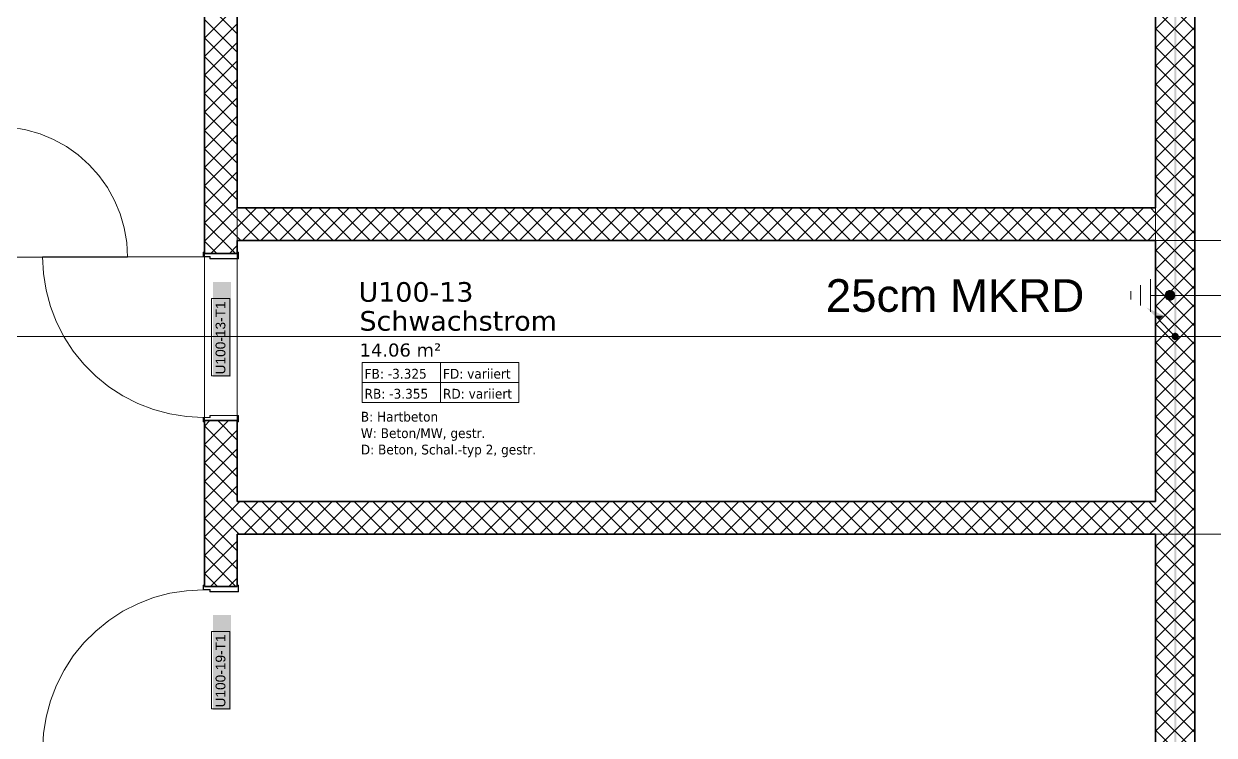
# Model space of a CAD drawing. Extents: x -1132 to 613, y -233 to 616.
# Drawn here: x -128.1 to 54.2, y 31.5 to 140.4 of the extents above; entities that cross this region are included whole.
import ezdxf
from ezdxf.lldxf.tags import DXFTag

# ---------------------------------------------------------------- set-up
doc = ezdxf.new("R2010")
doc.units = 0
doc.layers.get('0').update_dxf_attribs({"lineweight": 13})
for name, color, linetype, lineweight in [('A-AREA-____-IDEN', 7, 'Continuous', 5), ('A-DOOR-____-IDEN', 7, 'Continuous', 5), ('A-DOOR-FRAM-MCUT', 7, 'Continuous', 9), ('A-DOOR-OPNG-OTLN', 7, 'Continuous', 9), ('A-FLOR-____-OTLN', 7, 'Continuous', 9), ('A-WALL-____-MCUT', 7, 'Continuous', 35), ('A-WALL-____-PATT', 7, 'Continuous', 35), ('S-GRID-____-OTLN', 7, 'Continuous', 5)]:
    doc.layers.add(name, color=color, linetype=linetype, lineweight=lineweight)
for name, color, linetype, lineweight, true_color in [('EL01_VVV_Mass Blitzschutz', 3, 'Continuous', 13, 0x00ff00), ('EL01_WAN_Leitung_Potentialausgleich', 1, 'fein_strichliert', 13, 0xff0000), ('EL01_WAN_Potentialausgleich', 1, 'Continuous', 13, 0xff0000)]:
    doc.layers.add(name, color=color, linetype=linetype, lineweight=lineweight, true_color=true_color)
doc.styles.get("Standard").update_dxf_attribs({"font": 'arial.ttf'})
tags = doc.linetypes.add('_Rasterlinie_', pattern=[0.375, 0.2, -0.05, 0.075, -0.05]).pattern_tags.tags
tags[10:11] = [DXFTag(74, 4), DXFTag(75, 0), DXFTag(340, '0'), DXFTag(46, 1.0), DXFTag(50, 0.0), DXFTag(44, 0.0), DXFTag(45, 0.0)]
tags[8:9] = [DXFTag(74, 4), DXFTag(75, 0), DXFTag(340, '0'), DXFTag(46, 1.0), DXFTag(50, 0.0), DXFTag(44, 0.0), DXFTag(45, 0.0)]
tags[6:7] = [DXFTag(74, 4), DXFTag(75, 0), DXFTag(340, '0'), DXFTag(46, 1.0), DXFTag(50, 0.0), DXFTag(44, 0.0), DXFTag(45, 0.0)]
tags[4:5] = [DXFTag(74, 4), DXFTag(75, 0), DXFTag(340, '0'), DXFTag(46, 1.0), DXFTag(50, 0.0), DXFTag(44, 0.0), DXFTag(45, 0.0)]
tags = doc.linetypes.add('fein_strichliert', pattern=[4, 1, -2, 1]).pattern_tags.tags
tags[8:9] = [DXFTag(74, 4), DXFTag(75, 0), DXFTag(340, '0'), DXFTag(46, 0.0), DXFTag(50, 0.0), DXFTag(44, 0.0), DXFTag(45, 0.0)]
tags[6:7] = [DXFTag(74, 4), DXFTag(75, 0), DXFTag(340, '0'), DXFTag(46, 0.0), DXFTag(50, 0.0), DXFTag(44, 0.0), DXFTag(45, 0.0)]
tags[4:5] = [DXFTag(74, 4), DXFTag(75, 0), DXFTag(340, '0'), DXFTag(46, 0.0), DXFTag(50, 0.0), DXFTag(44, 0.0), DXFTag(45, 0.0)]

# ---------------------------------------------------------------- blocks, each defined once
blk = doc.blocks.new('Referenz-A0UJ2EK7XE', base_point=(-1124.08, -162.87))
at = {"layer": 'A-AREA-____-IDEN', "color": 0, "linetype": 'Continuous', "ltscale": 0.13}
for p, q in [((-76.3, 88.57), (-52.3, 88.57)), ((-76.3, 82.45), (-76.3, 88.57)), ((-64.3, 88.57), (-64.3, 82.45)), ((-52.3, 88.57), (-52.3, 82.45)), ((-76.3, 85.51), (-52.3, 85.51)), ((-52.3, 82.45), (-76.3, 82.45))]:
    blk.add_line(p, q, dxfattribs=at)
at = {"layer": 'A-DOOR-____-IDEN', "color": 0, "linetype": 'Continuous', "ltscale": 0.13}
for p, q in [((-99.34, 86.56), (-99.34, 98.4)), ((-99.34, 98.4), (-96.56, 98.4)), ((-96.56, 98.4), (-96.56, 86.56)), ((-96.56, 86.56), (-99.34, 86.56)), ((-99.34, 35.56), (-99.34, 47.4)), ((-99.34, 47.4), (-96.56, 47.4)), ((-96.56, 47.4), (-96.56, 35.56)), ((-96.56, 35.56), (-99.34, 35.56))]:
    blk.add_line(p, q, dxfattribs=at)
at = {"layer": 'A-DOOR-____-IDEN', "color": 7, "linetype": 'Continuous', "ltscale": 0.13, "true_color": 0xffffff}
for points in [[(-99.1, 86.38), (-96.34, 86.38), (-99.1, 100.92)], [(-96.34, 86.38), (-99.1, 100.92), (-96.34, 100.92)], [(-99.1, 35.38), (-96.34, 35.38), (-99.1, 49.92)], [(-96.34, 35.38), (-99.1, 49.92), (-96.34, 49.92)]]:
    blk.add_solid(points, dxfattribs=at)
at = {"layer": 'A-DOOR-FRAM-MCUT', "color": 0, "linetype": 'Continuous', "ltscale": 0.13}
for p, q in [((-100.61, 105.48), (-100.61, 104.78)), ((-100.41, 105.48), (-100.61, 105.48)), ((-100.61, 104.78), (-99.61, 104.78)), ((-100.57, 104.82), (-100.57, 105.44)), ((-100.57, 105.44), (-100.41, 105.44)), ((-99.57, 104.82), (-100.57, 104.82)), ((-100.41, 105.44), (-100.41, 105.48)), ((-99.61, 104.78), (-99.61, 104.48)), ((-99.61, 104.48), (-95.21, 104.48)), ((-99.57, 104.52), (-99.57, 104.82)), ((-95.25, 104.52), (-99.57, 104.52)), ((-95.21, 105.48), (-95.41, 105.48)), ((-95.41, 105.48), (-95.41, 105.44)), ((-95.41, 105.44), (-95.25, 105.44)), ((-95.25, 105.44), (-95.25, 104.52)), ((-95.21, 104.48), (-95.21, 105.48)), ((-95.21, 80.48), (-99.61, 80.48)), ((-99.61, 80.48), (-99.61, 80.18)), ((-99.57, 80.14), (-99.57, 80.44)), ((-99.57, 80.44), (-95.25, 80.44)), ((-95.25, 80.44), (-95.25, 79.52)), ((-95.21, 79.48), (-95.21, 80.48)), ((-100.61, 80.18), (-100.61, 79.48)), ((-99.61, 80.18), (-100.61, 80.18)), ((-100.61, 79.48), (-100.41, 79.48)), ((-100.57, 79.52), (-100.57, 80.14)), ((-100.57, 80.14), (-99.57, 80.14)), ((-100.41, 79.52), (-100.57, 79.52)), ((-100.41, 79.48), (-100.41, 79.52)), ((-95.25, 79.52), (-95.41, 79.52)), ((-95.41, 79.52), (-95.41, 79.48)), ((-95.41, 79.48), (-95.21, 79.48)), ((-100.61, 54.48), (-100.41, 54.48)), ((-100.61, 53.78), (-100.61, 54.48)), ((-99.61, 53.78), (-100.61, 53.78)), ((-100.57, 54.44), (-100.57, 53.82)), ((-100.41, 54.44), (-100.57, 54.44)), ((-100.57, 53.82), (-99.57, 53.82)), ((-100.41, 54.48), (-100.41, 54.44)), ((-99.61, 53.48), (-99.61, 53.78)), ((-95.21, 53.48), (-99.61, 53.48)), ((-99.57, 53.82), (-99.57, 53.52)), ((-99.57, 53.52), (-95.25, 53.52)), ((-95.41, 54.48), (-95.21, 54.48)), ((-95.41, 54.44), (-95.41, 54.48)), ((-95.25, 54.44), (-95.41, 54.44)), ((-95.25, 53.52), (-95.25, 54.44)), ((-95.21, 54.48), (-95.21, 53.48))]:
    blk.add_line(p, q, dxfattribs=at)
at = {"layer": 'A-DOOR-OPNG-OTLN', "color": 0, "linetype": 'Continuous', "ltscale": 0.13}
for p, q in [((-127.76, 124.23), (-129.97, 124.6)), ((-125.6, 123.61), (-127.76, 124.23)), ((-123.53, 122.75), (-125.6, 123.61)), ((-121.57, 121.66), (-123.53, 122.75)), ((-119.74, 120.36), (-121.57, 121.66)), ((-118.06, 118.87), (-119.74, 120.36)), ((-116.57, 117.2), (-118.06, 118.87)), ((-115.27, 115.37), (-116.57, 117.2)), ((-114.19, 113.41), (-115.27, 115.37)), ((-113.33, 111.33), (-114.19, 113.41)), ((-112.71, 109.18), (-113.33, 111.33)), ((-112.33, 106.97), (-112.71, 109.18)), ((-112.21, 104.73), (-112.33, 106.97)), ((-132.21, 104.73), (-112.21, 104.73)), ((-100.61, 104.78), (-125.21, 104.78)), ((-125.21, 104.78), (-125.07, 102.21)), ((-125.07, 102.21), (-124.67, 99.66)), ((-124.67, 99.66), (-124, 97.18)), ((-124, 97.18), (-123.08, 94.77)), ((-123.08, 94.77), (-121.91, 92.48)), ((-121.91, 92.48), (-120.51, 90.32)), ((-120.51, 90.32), (-118.89, 88.32)), ((-118.89, 88.32), (-117.07, 86.5)), ((-117.07, 86.5), (-115.07, 84.88)), ((-115.07, 84.88), (-112.91, 83.47)), ((-112.91, 83.47), (-110.61, 82.31)), ((-110.61, 82.31), (-108.21, 81.38)), ((-108.21, 81.38), (-105.72, 80.72)), ((-105.72, 80.72), (-103.18, 80.31)), ((-103.18, 80.31), (-100.61, 80.18)), ((-105.72, 53.24), (-108.21, 52.57)), ((-103.18, 53.64), (-105.72, 53.24)), ((-100.61, 53.78), (-103.18, 53.64)), ((-110.61, 51.65), (-112.91, 50.48)), ((-108.21, 52.57), (-110.61, 51.65)), ((-112.91, 50.48), (-115.07, 49.08)), ((-117.07, 47.46), (-118.89, 45.64)), ((-115.07, 49.08), (-117.07, 47.46)), ((-118.89, 45.64), (-120.51, 43.64)), ((-120.51, 43.64), (-121.91, 41.48)), ((-121.91, 41.48), (-123.08, 39.18)), ((-123.08, 39.18), (-124, 36.78)), ((-124, 36.78), (-124.67, 34.29)), ((-124.67, 34.29), (-125.07, 31.75)), ((-125.07, 31.75), (-125.21, 29.18))]:
    blk.add_line(p, q, dxfattribs=at)
at = {"layer": 'A-FLOR-____-OTLN', "color": 0, "linetype": 'Continuous', "ltscale": 0.13}
for p, q in [((-100.41, 104.82), (-100.41, 105.28)), ((-100.41, 80.18), (-100.41, 104.78)), ((-95.41, 105.28), (-95.41, 104.52)), ((-95.41, 104.48), (-95.41, 80.48)), ((-95.41, 80.44), (-95.41, 79.68)), ((-100.41, 79.68), (-100.41, 80.14))]:
    blk.add_line(p, q, dxfattribs=at)
at = {"layer": 'A-WALL-____-MCUT', "color": 0, "linetype": 'Continuous', "ltscale": 0.35}
for p, q in [((51.19, -159.1), (51.19, 515.98)), ((45.19, 244.28), (45.19, 112.28)), ((-100.41, 216.68), (-100.41, 105.28)), ((-95.41, 112.28), (-95.41, 216.68)), ((45.19, 112.28), (-95.41, 112.28)), ((-95.41, 107.28), (45.19, 107.28)), ((-95.41, 105.28), (-95.41, 107.28)), ((45.19, 107.28), (45.19, 67.28)), ((-100.41, 105.28), (-95.41, 105.28)), ((-95.41, 79.68), (-100.41, 79.68)), ((-100.41, 79.68), (-100.41, 54.28)), ((-95.41, 67.28), (-95.41, 79.68)), ((45.19, 67.28), (-95.41, 67.28)), ((-95.41, 62.28), (45.19, 62.28)), ((-95.41, 54.28), (-95.41, 62.28)), ((45.19, 62.28), (45.19, -82.72)), ((-100.41, 54.28), (-95.41, 54.28))]:
    blk.add_line(p, q, dxfattribs=at)
at = {"layer": 'A-WALL-____-MCUT', "color": 0, "linetype": 'Continuous', "lineweight": 9, "ltscale": 0.13}
for p, q in [((-95.41, 112.28), (-95.41, 107.28)), ((45.19, 107.28), (45.19, 112.28))]:
    blk.add_line(p, q, dxfattribs=at)
at = {"layer": 'A-WALL-____-PATT', "color": 0, "linetype": 'Continuous', "lineweight": 9, "ltscale": 0.13}
for p, q in [((45.19, 139.6), (51.19, 145.6)), ((51.19, 139.41), (45.19, 145.41)), ((-95.41, 138.93), (-100.41, 143.93)), ((-100.41, 138.25), (-95.41, 143.25)), ((45.19, 136.77), (51.19, 142.77)), ((51.19, 136.58), (45.19, 142.58)), ((-95.41, 136.1), (-100.41, 141.1)), ((-100.41, 135.42), (-95.41, 140.42)), ((45.19, 133.94), (51.19, 139.94)), ((51.19, 133.75), (45.19, 139.75)), ((-95.41, 133.28), (-100.41, 138.28)), ((-100.41, 132.59), (-95.41, 137.59)), ((45.19, 131.11), (51.19, 137.11)), ((51.19, 130.93), (45.19, 136.93)), ((-95.41, 130.45), (-100.41, 135.45)), ((-100.41, 129.76), (-95.41, 134.76)), ((45.19, 128.29), (51.19, 134.29)), ((51.19, 128.1), (45.19, 134.1)), ((-95.41, 127.62), (-100.41, 132.62)), ((-100.41, 126.94), (-95.41, 131.94)), ((45.19, 125.46), (51.19, 131.46)), ((51.19, 125.27), (45.19, 131.27)), ((-95.41, 124.79), (-100.41, 129.79)), ((-100.41, 124.11), (-95.41, 129.11)), ((45.19, 122.63), (51.19, 128.63)), ((51.19, 122.44), (45.19, 128.44)), ((-95.41, 121.96), (-100.41, 126.96)), ((-100.41, 121.28), (-95.41, 126.28)), ((45.19, 119.8), (51.19, 125.8)), ((-95.41, 119.13), (-100.41, 124.13)), ((51.19, 119.61), (45.19, 125.61)), ((-100.41, 118.45), (-95.41, 123.45)), ((45.19, 116.97), (51.19, 122.97)), ((51.19, 116.78), (45.19, 122.78)), ((-95.41, 116.31), (-100.41, 121.31)), ((-100.41, 115.62), (-95.41, 120.62)), ((-95.41, 113.48), (-100.41, 118.48)), ((45.19, 114.14), (51.19, 120.14)), ((51.19, 113.96), (45.19, 119.96)), ((-100.41, 112.79), (-95.41, 117.79)), ((45.19, 111.32), (51.19, 117.32)), ((51.19, 111.13), (45.19, 117.13)), ((-97.04, 112.28), (-100.41, 115.65)), ((-98.09, 112.28), (-95.41, 114.97)), ((45.19, 108.49), (51.19, 114.49)), ((51.19, 108.3), (45.19, 114.3)), ((-99.86, 112.28), (-100.41, 112.82)), ((-100.41, 109.97), (-98.09, 112.28)), ((-100.41, 107.14), (-95.41, 112.14)), ((-95.41, 107.82), (-99.86, 112.28)), ((-95.41, 110.65), (-97.04, 112.28)), ((-95.41, 112.14), (-95.26, 112.28)), ((-95.41, 109.31), (-92.44, 112.28)), ((-94.61, 107.28), (-89.61, 112.28)), ((-89.21, 107.28), (-94.21, 112.28)), ((-91.78, 107.28), (-86.78, 112.28)), ((-86.38, 107.28), (-91.38, 112.28)), ((-88.95, 107.28), (-83.95, 112.28)), ((-83.55, 107.28), (-88.55, 112.28)), ((-86.12, 107.28), (-81.12, 112.28)), ((-80.72, 107.28), (-85.72, 112.28)), ((-83.29, 107.28), (-78.29, 112.28)), ((-77.89, 107.28), (-82.89, 112.28)), ((-80.47, 107.28), (-75.47, 112.28)), ((-75.07, 107.28), (-80.07, 112.28)), ((-77.64, 107.28), (-72.64, 112.28)), ((-72.24, 107.28), (-77.24, 112.28)), ((-74.81, 107.28), (-69.81, 112.28)), ((-69.41, 107.28), (-74.41, 112.28)), ((-71.98, 107.28), (-66.98, 112.28)), ((-66.58, 107.28), (-71.58, 112.28)), ((-69.15, 107.28), (-64.15, 112.28)), ((-63.75, 107.28), (-68.75, 112.28)), ((-66.32, 107.28), (-61.32, 112.28)), ((-60.92, 107.28), (-65.92, 112.28)), ((-63.5, 107.28), (-58.5, 112.28)), ((-58.09, 107.28), (-63.09, 112.28)), ((-60.67, 107.28), (-55.67, 112.28)), ((-55.27, 107.28), (-60.27, 112.28)), ((-57.84, 107.28), (-52.84, 112.28)), ((-52.44, 107.28), (-57.44, 112.28)), ((-55.01, 107.28), (-50.01, 112.28)), ((-49.61, 107.28), (-54.61, 112.28)), ((-52.18, 107.28), (-47.18, 112.28)), ((-46.78, 107.28), (-51.78, 112.28)), ((-49.35, 107.28), (-44.35, 112.28)), ((-43.95, 107.28), (-48.95, 112.28)), ((-46.52, 107.28), (-41.52, 112.28)), ((-41.12, 107.28), (-46.12, 112.28)), ((-43.7, 107.28), (-38.7, 112.28)), ((-38.3, 107.28), (-43.3, 112.28)), ((-40.87, 107.28), (-35.87, 112.28)), ((-35.47, 107.28), (-40.47, 112.28)), ((-38.04, 107.28), (-33.04, 112.28)), ((-32.64, 107.28), (-37.64, 112.28)), ((-35.21, 107.28), (-30.21, 112.28)), ((-29.81, 107.28), (-34.81, 112.28)), ((-32.38, 107.28), (-27.38, 112.28)), ((-26.98, 107.28), (-31.98, 112.28)), ((-29.55, 107.28), (-24.55, 112.28)), ((-24.15, 107.28), (-29.15, 112.28)), ((-26.73, 107.28), (-21.73, 112.28)), ((-21.33, 107.28), (-26.33, 112.28)), ((-23.9, 107.28), (-18.9, 112.28)), ((-18.5, 107.28), (-23.5, 112.28)), ((-21.07, 107.28), (-16.07, 112.28)), ((-15.67, 107.28), (-20.67, 112.28)), ((-18.24, 107.28), (-13.24, 112.28)), ((-12.84, 107.28), (-17.84, 112.28)), ((-15.41, 107.28), (-10.41, 112.28)), ((-10.01, 107.28), (-15.01, 112.28)), ((-12.58, 107.28), (-7.58, 112.28)), ((-7.18, 107.28), (-12.18, 112.28)), ((-9.76, 107.28), (-4.76, 112.28)), ((-4.35, 107.28), (-9.35, 112.28)), ((-6.93, 107.28), (-1.93, 112.28)), ((-1.53, 107.28), (-6.53, 112.28)), ((-4.1, 107.28), (0.9, 112.28)), ((1.3, 107.28), (-3.7, 112.28)), ((-1.27, 107.28), (3.73, 112.28)), ((4.13, 107.28), (-0.87, 112.28)), ((1.56, 107.28), (6.56, 112.28)), ((6.96, 107.28), (1.96, 112.28)), ((4.39, 107.28), (9.39, 112.28)), ((9.79, 107.28), (4.79, 112.28)), ((7.22, 107.28), (12.22, 112.28)), ((12.62, 107.28), (7.62, 112.28)), ((10.04, 107.28), (15.04, 112.28)), ((15.44, 107.28), (10.44, 112.28)), ((12.87, 107.28), (17.87, 112.28)), ((18.27, 107.28), (13.27, 112.28)), ((15.7, 107.28), (20.7, 112.28)), ((21.1, 107.28), (16.1, 112.28)), ((18.53, 107.28), (23.53, 112.28)), ((23.93, 107.28), (18.93, 112.28)), ((21.36, 107.28), (26.36, 112.28)), ((26.76, 107.28), (21.76, 112.28)), ((24.19, 107.28), (29.19, 112.28)), ((29.59, 107.28), (24.59, 112.28)), ((27.01, 107.28), (32.01, 112.28)), ((32.42, 107.28), (27.42, 112.28)), ((29.84, 107.28), (34.84, 112.28)), ((35.24, 107.28), (30.24, 112.28)), ((32.67, 107.28), (37.67, 112.28)), ((38.07, 107.28), (33.07, 112.28)), ((35.5, 107.28), (40.5, 112.28)), ((40.9, 107.28), (35.9, 112.28)), ((38.33, 107.28), (43.33, 112.28)), ((43.73, 107.28), (38.73, 112.28)), ((41.16, 107.28), (45.19, 111.32)), ((45.19, 108.64), (41.56, 112.28)), ((45.19, 111.47), (44.39, 112.28)), ((45.19, 105.66), (51.19, 111.66)), ((51.19, 105.47), (45.19, 111.47)), ((-95.69, 105.28), (-100.41, 109.99)), ((-92.04, 107.28), (-95.41, 110.65)), ((-99.44, 105.28), (-95.41, 109.31)), ((-94.86, 107.28), (-95.41, 107.82)), ((43.98, 107.28), (45.19, 108.49)), ((45.19, 102.83), (51.19, 108.83)), ((51.19, 102.64), (45.19, 108.64)), ((-98.52, 105.28), (-100.41, 107.16)), ((-96.61, 105.28), (-95.41, 106.48)), ((45.19, 100), (51.19, 106)), ((51.19, 99.81), (45.19, 105.81)), ((45.19, 97.17), (51.19, 103.17)), ((51.19, 96.98), (45.19, 102.98)), ((45.19, 94.35), (51.19, 100.35)), ((51.19, 94.16), (45.19, 100.16)), ((45.19, 91.52), (51.19, 97.52)), ((51.19, 91.33), (45.19, 97.33)), ((45.19, 88.69), (51.19, 94.69)), ((51.19, 88.5), (45.19, 94.5)), ((45.19, 85.86), (51.19, 91.86)), ((51.19, 85.67), (45.19, 91.67)), ((45.19, 83.03), (51.19, 89.03)), ((51.19, 82.84), (45.19, 88.84)), ((45.19, 80.2), (51.19, 86.2)), ((51.19, 80.01), (45.19, 86.01)), ((45.19, 77.37), (51.19, 83.37)), ((51.19, 77.19), (45.19, 83.19)), ((45.19, 74.55), (51.19, 80.55)), ((51.19, 74.36), (45.19, 80.36)), ((-100.41, 78.85), (-99.58, 79.68)), ((-100.41, 76.02), (-96.75, 79.68)), ((-95.41, 73.88), (-100.41, 78.88)), ((-95.41, 76.71), (-98.38, 79.68)), ((-95.41, 79.54), (-95.55, 79.68)), ((-100.41, 73.2), (-95.41, 78.2)), ((45.19, 71.72), (51.19, 77.72)), ((51.19, 71.53), (45.19, 77.53)), ((-95.41, 71.05), (-100.41, 76.05)), ((-100.41, 70.37), (-95.41, 75.37)), ((45.19, 68.89), (51.19, 74.89)), ((-95.41, 68.22), (-100.41, 73.22)), ((51.19, 68.7), (45.19, 74.7)), ((-100.41, 67.54), (-95.41, 72.54)), ((45.19, 66.06), (51.19, 72.06)), ((51.19, 65.87), (45.19, 71.87)), ((-97.29, 67.28), (-100.41, 70.39)), ((-97.84, 67.28), (-95.41, 69.71)), ((-100.12, 67.28), (-100.41, 67.57)), ((45.19, 63.23), (51.19, 69.23)), ((51.19, 63.04), (45.19, 69.04)), ((-100.41, 64.71), (-97.84, 67.28)), ((-95.12, 62.28), (-100.12, 67.28)), ((-100.01, 62.28), (-95.01, 67.28)), ((-92.29, 62.28), (-97.29, 67.28)), ((-97.18, 62.28), (-92.18, 67.28)), ((-89.46, 62.28), (-94.46, 67.28)), ((-94.35, 62.28), (-89.35, 67.28)), ((-86.63, 62.28), (-91.63, 67.28)), ((-91.52, 62.28), (-86.52, 67.28)), ((-83.81, 62.28), (-88.81, 67.28)), ((-88.7, 62.28), (-83.7, 67.28)), ((-80.98, 62.28), (-85.98, 67.28)), ((-85.87, 62.28), (-80.87, 67.28)), ((-78.15, 62.28), (-83.15, 67.28)), ((-83.04, 62.28), (-78.04, 67.28)), ((-75.32, 62.28), (-80.32, 67.28)), ((-80.21, 62.28), (-75.21, 67.28)), ((-72.49, 62.28), (-77.49, 67.28)), ((-77.38, 62.28), (-72.38, 67.28)), ((-69.66, 62.28), (-74.66, 67.28)), ((-74.55, 62.28), (-69.55, 67.28)), ((-66.83, 62.28), (-71.83, 67.28)), ((-71.73, 62.28), (-66.73, 67.28)), ((-64.01, 62.28), (-69.01, 67.28)), ((-68.9, 62.28), (-63.9, 67.28)), ((-61.18, 62.28), (-66.18, 67.28)), ((-66.07, 62.28), (-61.07, 67.28)), ((-58.35, 62.28), (-63.35, 67.28)), ((-63.24, 62.28), (-58.24, 67.28)), ((-55.52, 62.28), (-60.52, 67.28)), ((-60.41, 62.28), (-55.41, 67.28)), ((-52.69, 62.28), (-57.69, 67.28)), ((-57.58, 62.28), (-52.58, 67.28)), ((-49.86, 62.28), (-54.86, 67.28)), ((-54.76, 62.28), (-49.76, 67.28)), ((-47.04, 62.28), (-52.04, 67.28)), ((-51.93, 62.28), (-46.93, 67.28)), ((-44.21, 62.28), (-49.21, 67.28)), ((-49.1, 62.28), (-44.1, 67.28)), ((-41.38, 62.28), (-46.38, 67.28)), ((-46.27, 62.28), (-41.27, 67.28)), ((-38.55, 62.28), (-43.55, 67.28)), ((-43.44, 62.28), (-38.44, 67.28)), ((-35.72, 62.28), (-40.72, 67.28)), ((-40.61, 62.28), (-35.61, 67.28)), ((-32.89, 62.28), (-37.89, 67.28)), ((-37.78, 62.28), (-32.78, 67.28)), ((-30.07, 62.28), (-35.07, 67.28)), ((-34.96, 62.28), (-29.96, 67.28)), ((-27.24, 62.28), (-32.24, 67.28)), ((-32.13, 62.28), (-27.13, 67.28)), ((-24.41, 62.28), (-29.41, 67.28)), ((-29.3, 62.28), (-24.3, 67.28)), ((-21.58, 62.28), (-26.58, 67.28)), ((-26.47, 62.28), (-21.47, 67.28)), ((-18.75, 62.28), (-23.75, 67.28)), ((-23.64, 62.28), (-18.64, 67.28)), ((-15.92, 62.28), (-20.92, 67.28)), ((-20.81, 62.28), (-15.81, 67.28)), ((-13.09, 62.28), (-18.09, 67.28)), ((-17.99, 62.28), (-12.99, 67.28)), ((-10.27, 62.28), (-15.27, 67.28)), ((-15.16, 62.28), (-10.16, 67.28)), ((-7.44, 62.28), (-12.44, 67.28)), ((-12.33, 62.28), (-7.33, 67.28)), ((-4.61, 62.28), (-9.61, 67.28)), ((-9.5, 62.28), (-4.5, 67.28)), ((-1.78, 62.28), (-6.78, 67.28)), ((-6.67, 62.28), (-1.67, 67.28)), ((1.05, 62.28), (-3.95, 67.28)), ((-3.84, 62.28), (1.16, 67.28)), ((3.88, 62.28), (-1.12, 67.28)), ((-1.02, 62.28), (3.98, 67.28)), ((6.7, 62.28), (1.7, 67.28)), ((1.81, 62.28), (6.81, 67.28)), ((9.53, 62.28), (4.53, 67.28)), ((4.64, 62.28), (9.64, 67.28)), ((12.36, 62.28), (7.36, 67.28)), ((7.47, 62.28), (12.47, 67.28)), ((15.19, 62.28), (10.19, 67.28)), ((10.3, 62.28), (15.3, 67.28)), ((18.02, 62.28), (13.02, 67.28)), ((13.13, 62.28), (18.13, 67.28)), ((20.85, 62.28), (15.85, 67.28)), ((15.96, 62.28), (20.96, 67.28)), ((23.67, 62.28), (18.67, 67.28)), ((18.78, 62.28), (23.78, 67.28)), ((26.5, 62.28), (21.5, 67.28)), ((21.61, 62.28), (26.61, 67.28)), ((29.33, 62.28), (24.33, 67.28)), ((24.44, 62.28), (29.44, 67.28)), ((32.16, 62.28), (27.16, 67.28)), ((27.27, 62.28), (32.27, 67.28)), ((34.99, 62.28), (29.99, 67.28)), ((30.1, 62.28), (35.1, 67.28)), ((37.82, 62.28), (32.82, 67.28)), ((32.93, 62.28), (37.93, 67.28)), ((40.65, 62.28), (35.65, 67.28)), ((35.75, 62.28), (40.75, 67.28)), ((43.47, 62.28), (38.47, 67.28)), ((38.58, 62.28), (43.58, 67.28)), ((45.19, 63.39), (41.3, 67.28)), ((41.41, 62.28), (45.19, 66.06)), ((45.19, 66.22), (44.13, 67.28)), ((45.19, 60.4), (51.19, 66.4)), ((51.19, 60.22), (45.19, 66.22)), ((-97.95, 62.28), (-100.41, 64.74)), ((-100.41, 61.88), (-100.01, 62.28)), ((-100.41, 59.05), (-97.18, 62.28)), ((-95.41, 59.74), (-97.95, 62.28)), ((44.24, 62.28), (45.19, 63.23)), ((45.19, 57.58), (51.19, 63.58)), ((51.19, 57.39), (45.19, 63.39)), ((-95.41, 56.91), (-100.41, 61.91)), ((-100.41, 56.23), (-95.41, 61.23)), ((45.19, 54.75), (51.19, 60.75)), ((51.19, 54.56), (45.19, 60.56)), ((-95.6, 54.28), (-100.41, 59.08)), ((-99.52, 54.28), (-95.41, 58.4)), ((45.19, 51.92), (51.19, 57.92)), ((51.19, 51.73), (45.19, 57.73)), ((-98.43, 54.28), (-100.41, 56.25)), ((-96.7, 54.28), (-95.41, 55.57)), ((45.19, 49.09), (51.19, 55.09)), ((51.19, 48.9), (45.19, 54.9)), ((45.19, 46.26), (51.19, 52.26)), ((51.19, 46.07), (45.19, 52.07)), ((45.19, 43.43), (51.19, 49.43)), ((51.19, 43.24), (45.19, 49.24)), ((45.19, 40.6), (51.19, 46.6)), ((51.19, 40.42), (45.19, 46.42)), ((45.19, 37.78), (51.19, 43.78)), ((51.19, 37.59), (45.19, 43.59)), ((45.19, 34.95), (51.19, 40.95)), ((51.19, 34.76), (45.19, 40.76)), ((45.19, 32.12), (51.19, 38.12)), ((51.19, 31.93), (45.19, 37.93)), ((45.19, 29.29), (51.19, 35.29)), ((51.19, 29.1), (45.19, 35.1)), ((45.19, 26.46), (51.19, 32.46)), ((51.19, 26.27), (45.19, 32.27))]:
    blk.add_line(p, q, dxfattribs=at)
at = {"layer": 'S-GRID-____-OTLN', "color": 0, "linetype": '_Rasterlinie_', "ltscale": 0.13}
blk.add_line((-1115.8, 92.58), (95.18, 92.58), dxfattribs=at)
at = {"layer": 'A-AREA-____-IDEN', "color": 0, "linetype": 'Continuous', "ltscale": 0.13, "attachment_point": 1}
for s, insert, char_height in [('{\\fVerdana;U100-13}', (-76.84, 100.89), 3), ('{\\fVerdana;Schwachstrom}', (-76.69, 96.46), 3), ('{\\fVerdana;14.06 m²}', (-76.68, 91.49), 2), ('{\\W0.9;\\fVerdana;FB: -3.325}', (-75.91, 87.61), 1.5), ('{\\W0.9;\\fVerdana;FD: variiert}', (-63.91, 87.61), 1.5), ('{\\W0.9;\\fVerdana;RB: -3.355}', (-75.91, 84.55), 1.5), ('{\\W0.9;\\fVerdana;RD: variiert}', (-63.91, 84.55), 1.5), ('{\\W0.9;\\fVerdana;B: Hartbeton}', (-76.49, 81.03), 1.5), ('{\\W0.9;\\fVerdana;W: Beton/MW, gestr.}', (-76.49, 78.51), 1.5), ('{\\W0.9;\\fVerdana;D: Beton, Schal.-typ 2, gestr.}', (-76.49, 76), 1.5)]:
    blk.add_mtext(s, dxfattribs=dict(at, insert=insert, char_height=char_height))
at = {"layer": 'A-DOOR-____-IDEN', "color": 0, "linetype": 'Continuous', "ltscale": 0.13, "char_height": 1.5, "attachment_point": 1, "rotation": 90}
for s, insert in [('{\\fArial;U100-13-T1}', (-98.72, 86.76)), ('{\\fArial;U100-19-T1}', (-98.72, 35.76))]:
    blk.add_mtext(s, dxfattribs=dict(at, insert=insert))
blk = doc.blocks.new('Steigleitung_nach oben-A0UJ2ELNXE', base_point=(43.74, 92.02))
at = {"color": 0, "linetype": 'ByBlock', "lineweight": -2, "ltscale": 0.13}
blk.add_line((45.71, 95.05), (47.79, 92.97), dxfattribs=at)
for points in [[(46.41, 95.76), (45, 95.76), (43.74, 97.02)], [(45.71, 95.05), (46.41, 95.76), (45, 95.76)], [(48.67, 92.86), (47.7, 92.86), (48.58, 92.97)], [(47.7, 92.86), (48.58, 92.97), (47.79, 92.97)], [(48.58, 92.97), (47.79, 92.97), (48.46, 93.06)], [(47.79, 92.97), (48.46, 93.06), (47.9, 93.06)], [(48.58, 92.97), (47.79, 92.97), (48.58, 92.97)], [(47.79, 92.97), (48.58, 92.97), (47.79, 92.97)], [(48.46, 93.06), (47.9, 93.06), (48.33, 93.12)], [(47.9, 93.06), (48.33, 93.12), (48.04, 93.12)], [(48.33, 93.12), (48.04, 93.12), (48.18, 93.14)], [(48.33, 93.12), (48.04, 93.12), (48.33, 93.12)], [(48.04, 93.12), (48.33, 93.12), (48.04, 93.12)], [(48.74, 92.58), (47.62, 92.58), (48.72, 92.72)], [(47.62, 92.58), (48.72, 92.72), (47.64, 92.72)], [(47.64, 92.43), (48.74, 92.58), (47.62, 92.58)], [(48.72, 92.72), (47.64, 92.72), (48.67, 92.86)], [(47.64, 92.72), (48.67, 92.86), (47.7, 92.86)], [(48.72, 92.72), (47.64, 92.72), (48.72, 92.72)], [(47.64, 92.72), (48.72, 92.72), (47.64, 92.72)], [(48.72, 92.43), (47.64, 92.43), (48.74, 92.58)], [(47.7, 92.3), (48.72, 92.43), (47.64, 92.43)], [(48.72, 92.43), (47.64, 92.43), (48.72, 92.43)], [(47.64, 92.43), (48.72, 92.43), (47.64, 92.43)], [(48.67, 92.86), (47.7, 92.86), (48.67, 92.86)], [(47.7, 92.86), (48.67, 92.86), (47.7, 92.86)], [(48.67, 92.3), (47.7, 92.3), (48.72, 92.43)], [(47.79, 92.18), (48.67, 92.3), (47.7, 92.3)], [(48.67, 92.3), (47.7, 92.3), (48.67, 92.3)], [(47.7, 92.3), (48.67, 92.3), (47.7, 92.3)], [(48.58, 92.18), (47.79, 92.18), (48.67, 92.3)], [(47.9, 92.09), (48.58, 92.18), (47.79, 92.18)], [(48.58, 92.18), (47.79, 92.18), (48.58, 92.18)], [(47.79, 92.18), (48.58, 92.18), (47.79, 92.18)], [(48.46, 92.09), (47.9, 92.09), (48.58, 92.18)], [(48.04, 92.04), (48.46, 92.09), (47.9, 92.09)], [(48.46, 92.09), (47.9, 92.09), (48.46, 92.09)], [(47.9, 92.09), (48.46, 92.09), (47.9, 92.09)], [(48.33, 92.04), (48.04, 92.04), (48.46, 92.09)], [(48.18, 92.02), (48.33, 92.04), (48.04, 92.04)], [(48.33, 92.04), (48.04, 92.04), (48.33, 92.04)], [(48.04, 92.04), (48.33, 92.04), (48.04, 92.04)]]:
    blk.add_solid(points, dxfattribs=at)
blk = doc.blocks.new('Erdungs-Anschluss-A0UJ2EMFXE', base_point=(41.38, 96.36))
at = {"color": 0, "linetype": 'ByBlock', "lineweight": -2, "ltscale": 0.13}
for p, q in [((42.88, 97.31), (42.88, 100.4)), ((44.38, 96.36), (44.38, 101.36)), ((41.38, 98.24), (41.38, 99.49)), ((47.38, 98.86), (44.38, 98.86)), ((46.64, 98.96), (46.63, 98.86)), ((46.63, 98.86), (46.64, 98.76)), ((46.66, 99.05), (46.64, 98.96)), ((46.64, 98.76), (46.66, 98.67)), ((46.69, 99.14), (46.66, 99.05)), ((46.66, 98.67), (46.69, 98.58)), ((46.73, 99.23), (46.69, 99.14)), ((46.69, 98.58), (46.73, 98.49)), ((46.79, 99.31), (46.73, 99.23)), ((46.73, 98.49), (46.79, 98.41)), ((46.85, 99.39), (46.79, 99.31)), ((46.92, 99.45), (46.85, 99.39)), ((47.01, 99.5), (46.92, 99.45)), ((47.09, 99.55), (47.01, 99.5)), ((47.19, 99.58), (47.09, 99.55)), ((47.28, 99.6), (47.19, 99.58)), ((47.38, 99.6), (47.28, 99.6)), ((47.48, 99.6), (47.38, 99.6)), ((47.57, 99.58), (47.48, 99.6)), ((47.66, 99.55), (47.57, 99.58)), ((47.75, 99.5), (47.66, 99.55)), ((47.83, 99.45), (47.75, 99.5)), ((47.9, 99.39), (47.83, 99.45)), ((47.97, 99.31), (47.9, 99.39)), ((48.02, 99.23), (47.97, 99.31)), ((47.97, 98.41), (48.02, 98.49)), ((48.07, 99.14), (48.02, 99.23)), ((48.02, 98.49), (48.07, 98.58)), ((48.1, 99.05), (48.07, 99.14)), ((48.07, 98.58), (48.1, 98.67)), ((48.12, 98.96), (48.1, 99.05)), ((48.1, 98.67), (48.12, 98.76)), ((48.12, 98.86), (48.12, 98.96)), ((48.12, 98.76), (48.12, 98.86)), ((46.79, 98.41), (46.85, 98.33)), ((46.85, 98.33), (46.92, 98.27)), ((46.92, 98.27), (47.01, 98.22)), ((47.01, 98.22), (47.09, 98.17)), ((47.09, 98.17), (47.19, 98.14)), ((47.19, 98.14), (47.28, 98.12)), ((47.28, 98.12), (47.38, 98.12)), ((47.38, 98.12), (47.48, 98.12)), ((47.48, 98.12), (47.57, 98.14)), ((47.57, 98.14), (47.66, 98.17)), ((47.66, 98.17), (47.75, 98.22)), ((47.75, 98.22), (47.83, 98.27)), ((47.83, 98.27), (47.9, 98.33)), ((47.9, 98.33), (47.97, 98.41))]:
    blk.add_line(p, q, dxfattribs=at)
for points in [[(48.12, 98.86), (46.63, 98.86), (48.1, 99.05)], [(46.63, 98.86), (48.1, 99.05), (46.66, 99.05)], [(46.66, 98.67), (48.12, 98.86), (46.63, 98.86)], [(48.1, 99.05), (46.66, 99.05), (48.02, 99.23)], [(46.66, 99.05), (48.02, 99.23), (46.73, 99.23)], [(48.1, 98.67), (46.66, 98.67), (48.12, 98.86)], [(46.73, 98.49), (48.1, 98.67), (46.66, 98.67)], [(48.02, 99.23), (46.73, 99.23), (47.9, 99.39)], [(46.73, 99.23), (47.9, 99.39), (46.85, 99.39)], [(48.02, 98.49), (46.73, 98.49), (48.1, 98.67)], [(46.85, 98.33), (48.02, 98.49), (46.73, 98.49)], [(47.9, 99.39), (46.85, 99.39), (47.75, 99.5)], [(46.85, 99.39), (47.75, 99.5), (47.01, 99.5)], [(47.9, 98.33), (46.85, 98.33), (48.02, 98.49)], [(47.75, 99.5), (47.01, 99.5), (47.57, 99.58)], [(47.01, 99.5), (47.57, 99.58), (47.19, 99.58)], [(47.57, 99.58), (47.19, 99.58), (47.38, 99.6)], [(47.01, 98.22), (47.9, 98.33), (46.85, 98.33)], [(47.75, 98.22), (47.01, 98.22), (47.9, 98.33)], [(47.19, 98.14), (47.75, 98.22), (47.01, 98.22)], [(47.57, 98.14), (47.19, 98.14), (47.75, 98.22)], [(47.38, 98.12), (47.57, 98.14), (47.19, 98.14)]]:
    blk.add_solid(points, dxfattribs=at)
blk = doc.blocks.new('Maß-A0UJ2EMPXE', base_point=(45.2, 98.45))
at = {"color": 0, "lineweight": -2}
for p, q in [((75.57, 106.86), (74.74, 107.69)), ((76.15, 107.28), (45.2, 107.28)), ((75.15, 107.28), (75.15, 98.86)), ((76.15, 98.86), (48.12, 98.86)), ((75.57, 98.45), (74.74, 99.27))]:
    blk.add_line(p, q, dxfattribs=at)
at = {"color": 0, "lineweight": -2, "insert": (71.82, 101.24), "char_height": 2.5, "attachment_point": 1, "rotation": 90}
blk.add_mtext('{\\fArial;42}', dxfattribs=at)
blk = doc.blocks.new('Bauteilbeschriftung-A0UJ2EO3XE', base_point=(-5.31, 96.34))
at = {"color": 0, "linetype": 'ByBlock', "lineweight": -2, "ltscale": 0.13, "insert": (-5.31, 101.34), "char_height": 5, "attachment_point": 1}
blk.add_mtext('{\\fArial;25cm MKRD}', dxfattribs=at)
blk = doc.blocks.new('Maß-A0UJ2EONXE', base_point=(45.2, -35.04))
at = {"color": 0, "lineweight": -2}
for p, q in [((76.15, 62.28), (45.2, 62.28)), ((75.57, 61.86), (74.74, 62.69)), ((75.15, 62.28), (75.15, -34.62)), ((76.15, -34.62), (48.2, -34.62)), ((75.57, -35.04), (74.74, -34.21))]:
    blk.add_line(p, q, dxfattribs=at)
at = {"color": 0, "lineweight": -2, "insert": (71.82, 11.01), "char_height": 2.5, "attachment_point": 1, "rotation": 90}
blk.add_mtext('{\\fArial;485}', dxfattribs=at)
blk = doc.blocks.new('Polylinie-A0UJ2EQ9XE', base_point=(-1861.48, -463.72))
at = {"color": 0, "linetype": 'ByBlock', "lineweight": -2, "ltscale": 0.13}
for points in [[(48.05, -159.1), (48.35, -159.1), (48.05, 512.83)], [(48.35, -159.1), (48.05, 512.83), (48.35, 512.83)]]:
    blk.add_solid(points, dxfattribs=at)

msp = doc.modelspace()

# ---------------------------------------------------------------- block references
at = {"color": 9, "lineweight": 25, "ltscale": 0.25, "true_color": 0xc0c0c0}
msp.add_blockref('Referenz-A0UJ2EK7XE', (-1124.08, -162.87), dxfattribs=at)
at = {"layer": 'EL01_VVV_Mass Blitzschutz', "linetype": 'Continuous', "ltscale": 0.13}
for name, p in [('Maß-A0UJ2EMPXE', (45.2, 98.45)), ('Maß-A0UJ2EONXE', (45.2, -35.04))]:
    msp.add_blockref(name, p, dxfattribs=at)
at = {"layer": 'EL01_WAN_Leitung_Potentialausgleich', "linetype": 'ByBlock', "ltscale": 0.13}
for name, p in [('Polylinie-A0UJ2EQ9XE', (-1861.48, -463.72)), ('Bauteilbeschriftung-A0UJ2EO3XE', (-5.31, 96.34)), ('Steigleitung_nach oben-A0UJ2ELNXE', (43.74, 92.02))]:
    msp.add_blockref(name, p, dxfattribs=at)
at = {"layer": 'EL01_WAN_Potentialausgleich', "linetype": 'ByBlock', "ltscale": 0.13}
msp.add_blockref('Erdungs-Anschluss-A0UJ2EMFXE', (41.38, 96.36), dxfattribs=at)

doc.saveas('drawing.dxf')
